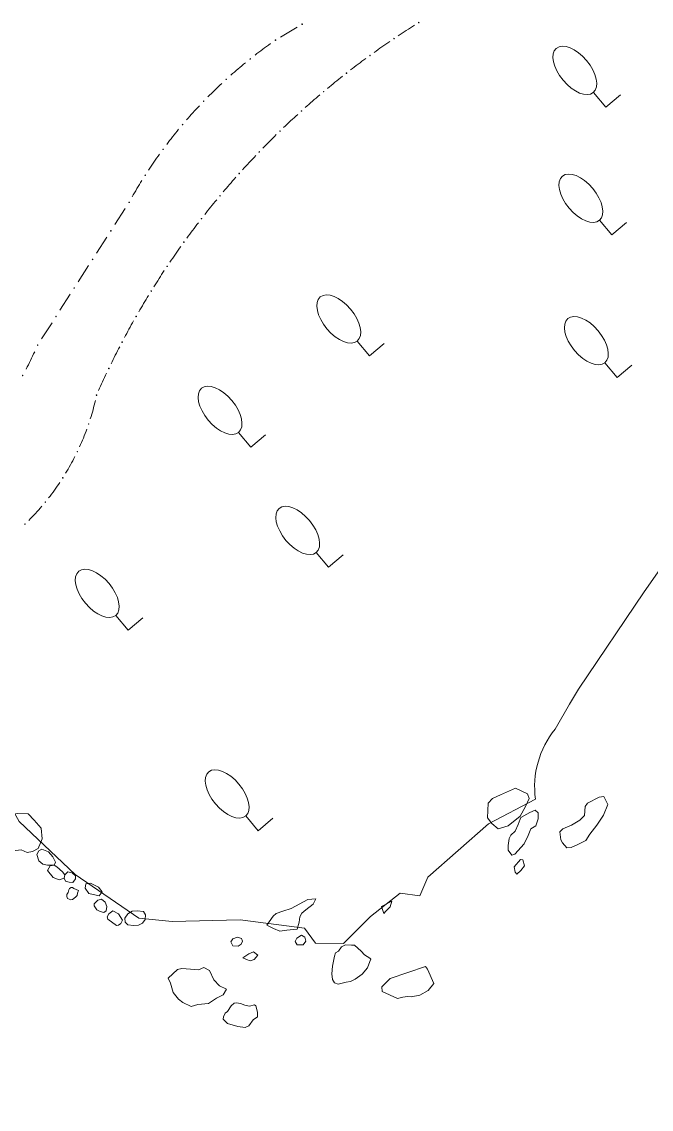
# Model space of a CAD drawing. Header units: metres. Extents: x -10443 to -4073, y -33280 to -26846.
# Drawn here: x -7907.99 to -7891.59, y -29597.36 to -29569.02 of the extents above; entities that cross this region are included whole.
import ezdxf

# ---------------------------------------------------------------- set-up
doc = ezdxf.new("R2010")
doc.units = ezdxf.units.M
doc.header["$MEASUREMENT"] = 0
doc.linetypes.add('CONTINUOUS_1', pattern=[0])
doc.linetypes.add('CONTINUOUS_2', pattern=[0])
for name, color, linetype, lineweight in [('園路', 241, 'CONTINUOUS_2', 18), ('木', 254, 'CONTINUOUS_2', 18), ('石', 241, 'CONTINUOUS_2', 18), ('護岸', 241, 'CONTINUOUS_2', 18)]:
    doc.layers.add(name, color=color, linetype=linetype, lineweight=lineweight)

msp = doc.modelspace()

# ---------------------------------------------------------------- hatches: boundary and pattern name
at = {"layer": '園路', "linetype": 'CONTINUOUS_1', "lineweight": 18}
for points in [[(-7897.638, -29569.038, 1), (-7897.653, -29569.038, 1)], [(-7900.676, -29569.082, 1), (-7900.691, -29569.082, 1)], [(-7901.369, -29569.496, 1), (-7901.384, -29569.496, 1)], [(-7898.281, -29569.456, 1), (-7898.296, -29569.456, 1)], [(-7898.908, -29569.896, 1), (-7898.923, -29569.896, 1)], [(-7902.028, -29569.985, 1), (-7902.043, -29569.985, 1)], [(-7899.52, -29570.357, 1), (-7899.535, -29570.357, 1)], [(-7902.653, -29570.517, 1), (-7902.668, -29570.517, 1)], [(-7900.115, -29570.84, 1), (-7900.13, -29570.84, 1)], [(-7903.241, -29571.088, 1), (-7903.256, -29571.088, 1)], [(-7900.693, -29571.344, 1), (-7900.708, -29571.344, 1)], [(-7903.791, -29571.698, 1), (-7903.806, -29571.698, 1)], [(-7901.253, -29571.867, 1), (-7901.268, -29571.867, 1)], [(-7904.299, -29572.342, 1), (-7904.314, -29572.342, 1)], [(-7901.793, -29572.41, 1), (-7901.808, -29572.41, 1)], [(-7904.764, -29573.018, 1), (-7904.779, -29573.018, 1)], [(-7902.315, -29572.972, 1), (-7902.33, -29572.972, 1)], [(-7902.816, -29573.552, 1), (-7902.831, -29573.552, 1)], [(-7905.183, -29573.723, 1), (-7905.198, -29573.723, 1)], [(-7903.296, -29574.149, 1), (-7903.311, -29574.149, 1)], [(-7905.659, -29574.467, 1), (-7905.674, -29574.467, 1)], [(-7903.755, -29574.762, 1), (-7903.77, -29574.762, 1)], [(-7906.136, -29575.211, 1), (-7906.151, -29575.211, 1)], [(-7904.192, -29575.392, 1), (-7904.207, -29575.392, 1)], [(-7906.612, -29575.955, 1), (-7906.627, -29575.955, 1)], [(-7904.607, -29576.036, 1), (-7904.622, -29576.036, 1)], [(-7907.088, -29576.699, 1), (-7907.103, -29576.699, 1)], [(-7904.999, -29576.695, 1), (-7905.014, -29576.695, 1)], [(-7907.565, -29577.443, 1), (-7907.58, -29577.443, 1)], [(-7905.367, -29577.367, 1), (-7905.382, -29577.367, 1)], [(-7905.711, -29578.052, 1), (-7905.726, -29578.052, 1)], [(-7907.955, -29578.236, 1), (-7907.97, -29578.236, 1)], [(-7906.031, -29578.748, 1), (-7906.046, -29578.748, 1)], [(-7906.238, -29579.5, 1), (-7906.253, -29579.5, 1)], [(-7906.532, -29580.221, 1), (-7906.547, -29580.221, 1)], [(-7906.91, -29580.903, 1), (-7906.925, -29580.903, 1)], [(-7907.367, -29581.535, 1), (-7907.382, -29581.535, 1)], [(-7907.895, -29582.108, 1), (-7907.91, -29582.108, 1)]]:
    msp.add_hatch(color=241, dxfattribs=at).paths.add_polyline_path(points, flags=0)

# ---------------------------------------------------------------- linework, layer by layer
at = {"layer": '園路', "color": 1, "linetype": 'CONTINUOUS_1', "lineweight": 18}
for p, q in [((-7901.245, -29569.417), (-7900.815, -29569.161)), ((-7905.563, -29574.305), (-7905.294, -29573.884)), ((-7906.04, -29575.049), (-7905.77, -29574.628)), ((-7906.516, -29575.793), (-7906.247, -29575.372)), ((-7906.993, -29576.537), (-7906.723, -29576.116)), ((-7907.469, -29577.281), (-7907.199, -29576.86))]:
    msp.add_line(p, q, dxfattribs=at)
for centre in [(-7897.646, -29569.038), (-7900.683, -29569.082), (-7901.377, -29569.496), (-7898.288, -29569.456), (-7898.916, -29569.896), (-7902.035, -29569.985), (-7899.528, -29570.357), (-7902.66, -29570.517), (-7900.123, -29570.84), (-7903.248, -29571.088), (-7900.7, -29571.344), (-7903.798, -29571.698), (-7901.26, -29571.867), (-7904.306, -29572.342), (-7901.801, -29572.41), (-7904.771, -29573.018), (-7902.322, -29572.972), (-7902.823, -29573.552), (-7905.19, -29573.723), (-7903.304, -29574.149), (-7905.667, -29574.467), (-7903.763, -29574.762), (-7906.143, -29575.211), (-7904.2, -29575.392), (-7906.62, -29575.955), (-7904.614, -29576.036), (-7907.096, -29576.699), (-7905.006, -29576.695), (-7907.572, -29577.443), (-7905.374, -29577.367), (-7905.719, -29578.052), (-7907.963, -29578.236), (-7906.038, -29578.748), (-7906.245, -29579.5), (-7906.54, -29580.221), (-7906.918, -29580.903), (-7907.374, -29581.535), (-7907.902, -29582.108)]:
    msp.add_circle(centre, 0.0075, dxfattribs=at)
for centre, radius, start, end in [((-7886.136, -29587.469), 21.73, 122.3355, 123.6539), ((-7894.277, -29579.735), 12.46, 125.4736, 127.7728), ((-7886.136, -29587.469), 21.73, 124.3563, 125.6747), ((-7894.277, -29579.735), 12.46, 129.247, 131.5462), ((-7886.136, -29587.469), 21.73, 126.3771, 127.6955), ((-7886.136, -29587.469), 21.73, 128.3979, 129.7162), ((-7894.277, -29579.735), 12.46, 133.0204, 135.3197), ((-7886.136, -29587.469), 21.73, 130.4187, 131.737), ((-7894.277, -29579.735), 12.46, 136.7939, 139.0931), ((-7886.136, -29587.469), 21.73, 132.4395, 133.7578), ((-7894.277, -29579.735), 12.46, 140.5673, 142.8665), ((-7886.136, -29587.469), 21.73, 134.4603, 135.7786), ((-7894.277, -29579.735), 12.46, 144.3407, 146.6399), ((-7886.136, -29587.469), 21.73, 136.4811, 137.7994), ((-7894.277, -29579.735), 12.46, 148.1141, 150.4134), ((-7886.136, -29587.469), 21.73, 138.5019, 139.8202), ((-7886.136, -29587.469), 21.73, 140.5227, 141.841), ((-7886.136, -29587.469), 21.73, 142.5434, 143.8618), ((-7886.136, -29587.469), 21.73, 144.5642, 145.8826), ((-7886.136, -29587.469), 21.73, 146.585, 147.9034), ((-7886.136, -29587.469), 21.73, 148.6058, 149.9242), ((-7886.136, -29587.469), 21.73, 150.6266, 151.945), ((-7886.136, -29587.469), 21.73, 152.6474, 153.9658), ((-7916.162, -29573.707), 9.367, 332.2629, 335.3212), ((-7886.136, -29587.469), 21.73, 154.6682, 155.9866), ((-7912.454, -29577.386), 6.559, 342.4226, 346.7903), ((-7912.454, -29577.386), 6.559, 335.6105, 339.9781), ((-7912.454, -29577.386), 6.559, 328.7983, 333.166), ((-7912.454, -29577.386), 6.559, 321.9862, 326.3538), ((-7912.454, -29577.386), 6.559, 315.174, 319.5417)]:
    msp.add_arc(centre, radius, start, end, dxfattribs=at)
at = {"layer": '木', "color": 1, "linetype": 'CONTINUOUS_1', "lineweight": 18}
for p, q in [((-7892.776, -29571.243), (-7893.097, -29570.86)), ((-7892.393, -29570.922), (-7892.776, -29571.243)), ((-7892.617, -29574.573), (-7892.939, -29574.19)), ((-7892.234, -29574.252), (-7892.617, -29574.573)), ((-7898.926, -29577.721), (-7899.247, -29577.338)), ((-7898.543, -29577.4), (-7898.926, -29577.721)), ((-7892.476, -29578.286), (-7892.797, -29577.903)), ((-7892.093, -29577.964), (-7892.476, -29578.286)), ((-7902.018, -29580.101), (-7902.339, -29579.718)), ((-7901.635, -29579.78), (-7902.018, -29580.101)), ((-7899.994, -29583.232), (-7900.315, -29582.849)), ((-7899.611, -29582.91), (-7899.994, -29583.232)), ((-7905.218, -29584.871), (-7905.539, -29584.488)), ((-7904.835, -29584.549), (-7905.218, -29584.871)), ((-7901.832, -29590.097), (-7902.153, -29589.714)), ((-7901.449, -29589.775), (-7901.832, -29590.097))]:
    msp.add_line(p, q, dxfattribs=at)
for centre in [(-7893.58, -29570.286), (-7893.421, -29573.616), (-7899.729, -29576.764), (-7893.279, -29577.328), (-7902.821, -29579.144), (-7900.798, -29582.274), (-7906.021, -29583.913), (-7902.635, -29589.139)]:
    msp.add_ellipse(centre, major_axis=(-0.482, 0.575), ratio=0.533333, dxfattribs=at)
at = {"layer": '石', "color": 4, "linetype": 'CONTINUOUS_2', "lineweight": 18, "flags": 128}
for points in [[(-7895.741, -29589.91), (-7895.858, -29589.764), (-7895.836, -29589.38), (-7895.727, -29589.257), (-7895.517, -29589.16), (-7895.125, -29588.989), (-7894.815, -29589.138), (-7894.77, -29589.254), (-7894.861, -29589.468), (-7895.007, -29589.718), (-7895.312, -29589.973), (-7895.575, -29590.051)], [(-7908.527, -29589.979), (-7908.549, -29589.865), (-7908.355, -29589.723), (-7908.106, -29589.647), (-7907.824, -29589.654), (-7907.664, -29589.827), (-7907.482, -29590.03), (-7907.452, -29590.307), (-7907.558, -29590.56), (-7907.706, -29590.636), (-7907.844, -29590.667), (-7908.002, -29590.599), (-7908.217, -29590.62), (-7908.32, -29590.536), (-7908.43, -29590.512), (-7908.513, -29590.381), (-7908.477, -29590.324), (-7908.554, -29590.181), (-7908.536, -29590.082)], [(-7907.597, -29590.715), (-7907.544, -29590.879), (-7907.441, -29590.969), (-7907.318, -29590.993), (-7907.143, -29590.999), (-7907.105, -29590.914), (-7907.174, -29590.777), (-7907.289, -29590.644), (-7907.466, -29590.577), (-7907.543, -29590.624)], [(-7906.882, -29591.335), (-7906.845, -29591.414), (-7906.755, -29591.441), (-7906.659, -29591.445), (-7906.584, -29591.35), (-7906.589, -29591.273), (-7906.672, -29591.194), (-7906.787, -29591.167), (-7906.861, -29591.251)], [(-7905.972, -29591.795), (-7906.243, -29591.737), (-7906.332, -29591.594), (-7906.322, -29591.485), (-7906.197, -29591.464), (-7905.984, -29591.567), (-7905.896, -29591.69)], [(-7900.816, -29592.66), (-7901.08, -29592.686), (-7901.26, -29592.714), (-7901.43, -29592.649), (-7901.607, -29592.562), (-7901.439, -29592.326), (-7901.359, -29592.255), (-7901.184, -29592.192), (-7900.966, -29592.124), (-7900.534, -29591.894), (-7900.326, -29591.871), (-7900.399, -29592.012), (-7900.585, -29592.156), (-7900.695, -29592.244), (-7900.742, -29592.339), (-7900.763, -29592.48)], [(-7898.559, -29592.252), (-7898.613, -29592.075), (-7898.347, -29591.936), (-7898.389, -29592.083), (-7898.502, -29592.194)], [(-7905.228, -29592.266), (-7905.306, -29592.375), (-7905.289, -29592.484), (-7905.224, -29592.553), (-7905.077, -29592.568), (-7904.946, -29592.56), (-7904.843, -29592.51), (-7904.775, -29592.41), (-7904.76, -29592.288), (-7904.816, -29592.201), (-7904.978, -29592.184), (-7905.11, -29592.192)]]:
    msp.add_lwpolyline(points, close=True, dxfattribs=at)
for points in [[(-7893.94, -29590.338), (-7893.973, -29590.128), (-7893.891, -29590.049), (-7893.669, -29589.953), (-7893.447, -29589.819), (-7893.328, -29589.703), (-7893.307, -29589.463), (-7893.247, -29589.376), (-7892.945, -29589.223), (-7892.825, -29589.202), (-7892.723, -29589.413), (-7892.83, -29589.689), (-7893.003, -29589.95), (-7893.188, -29590.185), (-7893.292, -29590.352), (-7893.5, -29590.458), (-7893.674, -29590.535), (-7893.788, -29590.545), (-7893.905, -29590.411), (-7893.94, -29590.338)], [(-7894.984, -29589.751), (-7894.75, -29589.619), (-7894.615, -29589.559), (-7894.538, -29589.632), (-7894.537, -29589.79), (-7894.599, -29589.969), (-7894.727, -29590.045), (-7894.797, -29590.226), (-7894.9, -29590.439), (-7895.145, -29590.709), (-7895.222, -29590.731), (-7895.312, -29590.605), (-7895.319, -29590.483), (-7895.294, -29590.303), (-7895.243, -29590.213), (-7895.136, -29590.107), (-7895.055, -29589.938), (-7895.005, -29589.801), (-7894.984, -29589.751)], [(-7895.135, -29591.182), (-7895.157, -29591.036), (-7894.993, -29590.852), (-7894.936, -29590.857), (-7894.895, -29591.013), (-7894.984, -29591.135), (-7895.093, -29591.226), (-7895.135, -29591.182)], [(-7906.882, -29591.335), (-7907.013, -29591.378), (-7907.169, -29591.314), (-7907.32, -29591.137), (-7907.248, -29591.017), (-7907.143, -29590.999), (-7907.072, -29591.038), (-7906.924, -29591.172), (-7906.861, -29591.251), (-7906.882, -29591.335)], [(-7906.781, -29591.707), (-7906.765, -29591.634), (-7906.747, -29591.601), (-7906.698, -29591.575), (-7906.662, -29591.579), (-7906.629, -29591.601), (-7906.571, -29591.626), (-7906.512, -29591.655), (-7906.531, -29591.729), (-7906.546, -29591.787), (-7906.591, -29591.828), (-7906.662, -29591.889), (-7906.709, -29591.897), (-7906.792, -29591.863), (-7906.814, -29591.814), (-7906.813, -29591.761), (-7906.781, -29591.707)], [(-7906.102, -29592.003), (-7906.007, -29591.906), (-7905.911, -29591.882), (-7905.813, -29591.956), (-7905.774, -29592.071), (-7905.789, -29592.183), (-7905.851, -29592.231), (-7905.947, -29592.205), (-7906.029, -29592.158), (-7906.099, -29592.058), (-7906.102, -29592.003)], [(-7905.516, -29592.572), (-7905.741, -29592.404), (-7905.76, -29592.339), (-7905.715, -29592.262), (-7905.618, -29592.184), (-7905.469, -29592.261), (-7905.365, -29592.431), (-7905.405, -29592.518), (-7905.466, -29592.559), (-7905.516, -29592.572)], [(-7902.492, -29593.095), (-7902.352, -29593.11), (-7902.269, -29593.051), (-7902.233, -29592.973), (-7902.259, -29592.905), (-7902.368, -29592.869), (-7902.485, -29592.914), (-7902.544, -29592.995), (-7902.492, -29593.095)], [(-7900.659, -29593.068), (-7900.809, -29593.072), (-7900.863, -29592.989), (-7900.823, -29592.898), (-7900.701, -29592.822), (-7900.61, -29592.873), (-7900.59, -29592.973), (-7900.659, -29593.068)], [(-7899.813, -29593.278), (-7899.732, -29593.235), (-7899.661, -29593.12), (-7899.554, -29593.068), (-7899.401, -29593.076), (-7899.32, -29593.083), (-7899.146, -29593.237), (-7899.06, -29593.331), (-7898.916, -29593.416), (-7898.896, -29593.442), (-7898.919, -29593.508), (-7898.982, -29593.671), (-7899.116, -29593.834), (-7899.299, -29593.968), (-7899.423, -29594.03), (-7899.536, -29594.044), (-7899.748, -29594.095), (-7899.839, -29594.063), (-7899.889, -29593.971), (-7899.906, -29593.828), (-7899.889, -29593.629), (-7899.842, -29593.371), (-7899.813, -29593.278)], [(-7902.231, -29593.406), (-7902.07, -29593.308), (-7901.95, -29593.255), (-7901.839, -29593.342), (-7901.93, -29593.455), (-7902.036, -29593.486), (-7902.131, -29593.455), (-7902.231, -29593.406)], [(-7904.176, -29593.941), (-7903.926, -29593.715), (-7903.82, -29593.689), (-7903.588, -29593.707), (-7903.382, -29593.725), (-7903.244, -29593.662), (-7903.095, -29593.744), (-7902.986, -29593.981), (-7902.839, -29594.144), (-7902.656, -29594.223), (-7902.741, -29594.375), (-7902.91, -29594.458), (-7903.124, -29594.601), (-7903.397, -29594.629), (-7903.578, -29594.679), (-7903.793, -29594.574), (-7903.907, -29594.489), (-7904.045, -29594.318), (-7904.113, -29594.073), (-7904.176, -29593.941)], [(-7898.608, -29594.164), (-7898.386, -29593.949), (-7897.474, -29593.633), (-7897.415, -29593.704), (-7897.25, -29594.081), (-7897.402, -29594.262), (-7897.617, -29594.386), (-7897.845, -29594.425), (-7897.942, -29594.419), (-7898.059, -29594.435), (-7898.197, -29594.473), (-7898.6, -29594.288), (-7898.608, -29594.164)], [(-7902.624, -29594.808), (-7902.533, -29594.663), (-7902.451, -29594.591), (-7902.395, -29594.582), (-7902.29, -29594.604), (-7902.172, -29594.641), (-7902.058, -29594.67), (-7901.921, -29594.637), (-7901.889, -29594.665), (-7901.843, -29594.825), (-7901.844, -29594.944), (-7901.959, -29595.025), (-7902.072, -29595.179), (-7902.166, -29595.228), (-7902.359, -29595.197), (-7902.628, -29595.12), (-7902.74, -29595.005), (-7902.729, -29594.95), (-7902.691, -29594.855), (-7902.624, -29594.808)]]:
    msp.add_lwpolyline(points, dxfattribs=at)
at = {"layer": '護岸', "color": 1, "lineweight": 18, "flags": 128}
msp.add_lwpolyline([(-7868.595, -29568.482, 0.029871), (-7869, -29568.531), (-7869.249, -29568.965, -0.04263), (-7869.389, -29569.279), (-7870.132, -29569.822), (-7870.505, -29569.965), (-7871.156, -29570.005), (-7871.545, -29570.011), (-7872.673, -29569.516, 0.064147), (-7873.074, -29569.335), (-7873.355, -29569.013), (-7873.96, -29568.832), (-7875.508, -29568.368), (-7875.775, -29568.37), (-7875.905, -29568.4), (-7876.185, -29568.196), (-7876.919, -29567.952, 0.030306), (-7877.59, -29567.752), (-7877.98, -29567.699), (-7878.845, -29567.87), (-7880.679, -29568.479), (-7881.065, -29568.744, 0.013808), (-7882.353, -29570.475), (-7882.401, -29570.802), (-7882.751, -29570.921), (-7882.99, -29571.424), (-7884.185, -29572.877, -0.002837), (-7885.309, -29574.665), (-7885.362, -29575.66), (-7886.078, -29575.821), (-7887.497, -29577.832), (-7887.514, -29578.613), (-7888.219, -29578.815), (-7888.535, -29579.252), (-7891.771, -29583.877), (-7893.482, -29586.409), (-7893.717, -29586.803), (-7894.095, -29587.453, 0.206193), (-7894.605, -29589.277), (-7895.828, -29589.915), (-7897.406, -29591.306), (-7897.614, -29591.795), (-7898.13, -29591.726), (-7898.9, -29592.336), (-7899.604, -29593.04), (-7900.335, -29593.024), (-7900.62, -29592.641), (-7902.301, -29592.418), (-7904.072, -29592.463), (-7904.936, -29592.375), (-7906.598, -29591.238), (-7908.054, -29589.857), (-7909.406, -29587.434), (-7910.178, -29586.632), (-7910.6, -29585.943), (-7911.814, -29584.8), (-7916.79, -29587.316), (-7916.016, -29588.494), (-7915.934, -29590.292), (-7914.872, -29592.029), (-7913.061, -29593.219), (-7913.442, -29594.019), (-7913.509, -29594.078), (-7913.613, -29594.394), (-7913.565, -29595.065), (-7913.482, -29595.601), (-7913.547, -29595.7), (-7913.533, -29595.937), (-7913.317, -29596.478), (-7913.19, -29596.987), (-7913.061, -29597.154), (-7912.949, -29597.287), (-7912.882, -29597.338), (-7912.825, -29597.345), (-7912.698, -29597.361), (-7912.758, -29597.771), (-7912.423, -29597.828), (-7912.333, -29598.266), (-7912, -29598.823), (-7911.677, -29599.318), (-7911.311, -29599.643), (-7910.991, -29599.677), (-7910.774, -29599.904), (-7910.044, -29601.105), (-7909.642, -29601.555), (-7909.178, -29602.507), (-7908.906, -29603.458), (-7908.611, -29605.234), (-7908.705, -29606.122, -0.05449), (-7908.828, -29606.758), (-7908.629, -29607.301), (-7908.253, -29607.77), (-7907.925, -29608.423), (-7907.795, -29608.769), (-7907.855, -29609.17), (-7908.086, -29610.002), (-7908.431, -29611.685), (-7908.655, -29612.797), (-7909.604, -29614.611), (-7910.291, -29615.384), (-7911.898, -29616.456), (-7912.989, -29616.978), (-7913.477, -29617.263), (-7914.09, -29617.692), (-7915.816, -29618.29), (-7915.771, -29618.435), (-7916.471, -29618.72), (-7917.178, -29618.875), (-7917.797, -29619.414), (-7919.295, -29620.042), (-7920.532, -29620.694), (-7920.927, -29620.718), (-7921.882, -29621.144), (-7923.4, -29621.284), (-7923.971, -29621.249), (-7924.141, -29621.351), (-7924.832, -29621.747), (-7925.115, -29622.009), (-7925.848, -29622.592), (-7926.118, -29622.655), (-7926.754, -29623.193), (-7927.5, -29623.724), (-7928.092, -29623.973), (-7928.606, -29624.026), (-7929.321, -29624.217, 0.053336), (-7931.424, -29624.537), (-7933.012, -29624.865), (-7933.285, -29625.015), (-7934.365, -29625.551), (-7935.398, -29626.309), (-7935.65, -29626.451, 0.163573), (-7938.102, -29627.144), (-7938.829, -29628.02), (-7939.263, -29628.198), (-7939.862, -29628.126), (-7940.125, -29628.256), (-7941.298, -29629.283), (-7942.749, -29630.051), (-7943.527, -29630.868), (-7944.692, -29632), (-7945.383, -29632.603), (-7945.793, -29633.115), (-7946.393, -29633.457), (-7946.97, -29633.638, -0.199454), (-7947.741, -29634.206), (-7948.46, -29635.048), (-7948.602, -29635.406), (-7948.893, -29635.706), (-7949.142, -29635.949), (-7949.885, -29636.555, 0.147138), (-7950.689, -29638.074), (-7950.691, -29638.689), (-7950.564, -29639.352), (-7950.267, -29640.52, 0.108193), (-7949.829, -29641.537), (-7949.193, -29642.096), (-7948.405, -29642.587), (-7947.553, -29642.982), (-7946.674, -29643.31), (-7944.194, -29644.268), (-7943.745, -29644.369), (-7940.903, -29645.181), (-7939.992, -29645.245), (-7937.726, -29645.657, -0.124988), (-7935.685, -29646.613), (-7934.915, -29647.398, 0.084508), (-7933.94, -29647.892), (-7933.328, -29648.101), (-7932.524, -29648.139, -0.048677), (-7931.991, -29648.065), (-7931.451, -29648.326), (-7930.916, -29648.63), (-7930.522, -29648.843), (-7928.945, -29649.268), (-7927.522, -29649.836, -0.110064), (-7926.338, -29650.654), (-7925.989, -29651.305), (-7925.701, -29651.686), (-7925.511, -29652.01), (-7925.158, -29652.304), (-7924.193, -29652.894), (-7924.219, -29653.507), (-7924.062, -29654.081, -0.097033), (-7922.892, -29655.401), (-7922.527, -29655.905), (-7922.135, -29657.185), (-7922.006, -29657.69), (-7921.808, -29657.834), (-7921.437, -29658.518), (-7921.443, -29659.922), (-7921.759, -29660.076), (-7922.195, -29660.563), (-7922.384, -29661.084, 0.533567), (-7923.201, -29662.506), (-7923.376, -29663.201, 0.085308), (-7922.439, -29665.71), (-7921.618, -29667.041), (-7921.489, -29667.614), (-7921.469, -29668.344, 0.243514), (-7920.76, -29670.341), (-7920.185, -29670.913), (-7919.95, -29671.439), (-7920.021, -29671.625), (-7920.105, -29671.852), (-7920.023, -29672.135), (-7919.806, -29672.437), (-7919.311, -29672.994), (-7919.182, -29673.604), (-7919.411, -29673.791), (-7919.434, -29674.397), (-7919.204, -29674.893), (-7919.03, -29675.386), (-7918.942, -29675.742), (-7918.933, -29676.08), (-7919.068, -29676.251), (-7919.33, -29676.53), (-7919.912, -29676.68), (-7920.392, -29676.963), (-7920.372, -29677.429), (-7919.855, -29678.597), (-7920.012, -29679.811), (-7920.531, -29680.277), (-7920.917, -29680.297), (-7921.286, -29680.552), (-7921.108, -29681.074), (-7922.042, -29681.277), (-7922.355, -29681.36), (-7922.563, -29681.782), (-7922.751, -29681.932), (-7922.86, -29682.066), (-7922.973, -29682.23), (-7923.031, -29682.344), (-7923.185, -29682.626), (-7923.395, -29683.469), (-7923.095, -29685.49), (-7916.539, -29687.802), (-7913.516, -29687.753), (-7911.157, -29686.371), (-7911.279, -29685.962), (-7910.545, -29685.223), (-7908.812, -29684.26), (-7907.921, -29683.844), (-7907.087, -29682.99), (-7905.832, -29682.29), (-7904.774, -29681.922), (-7904.395, -29682.167), (-7903.299, -29681.457), (-7903.231, -29680.751), (-7901.99, -29679.867), (-7901.136, -29680.022), (-7900.382, -29679.73), (-7899.461, -29679.076), (-7899.379, -29678.921), (-7898.782, -29677.995), (-7897.185, -29676.938), (-7895.135, -29675.353), (-7894.717, -29675.28), (-7894.011, -29675.512), (-7893.347, -29675.093), (-7892.837, -29674.539), (-7892.975, -29673.592), (-7892.134, -29672.842), (-7891.448, -29672.559), (-7890.771, -29672.914), (-7889.835, -29672.214), (-7889.475, -29671.951), (-7889.218, -29672.022), (-7888.378, -29671.306), (-7888.28, -29670.967), (-7887.467, -29670.227), (-7887.01, -29670.025), (-7886.139, -29669.179), (-7885.765, -29669.055), (-7885.035, -29669.415), (-7884.652, -29670.002), (-7884.636, -29670.316), (-7884.078, -29670.497), (-7883.837, -29669.538), (-7882.829, -29669.712), (-7882.545, -29670.615), (-7882.24, -29671.171), (-7881.469, -29671.242), (-7881.084, -29670.563), (-7878.781, -29672.073), (-7878.558, -29672.422), (-7878.053, -29672.591), (-7877.551, -29672.509), (-7876.56, -29672.632), (-7875.947, -29672.898), (-7875.621, -29673.35), (-7875.117, -29674.048), (-7872.773, -29675.256), (-7872.601, -29674.979), (-7871.969, -29675.194), (-7871.617, -29675.47), (-7871.356, -29675.834), (-7871.034, -29676.148), (-7870.958, -29676.236), (-7870.426, -29676.832), (-7870.154, -29677.027), (-7870.019, -29677.04), (-7869.869, -29677.193), (-7869.571, -29677.512), (-7868.191, -29679.01), (-7867.21, -29679.786), (-7867.005, -29679.854), (-7865.934, -29680.409), (-7865.579, -29680.426), (-7864.921, -29680.318), (-7864.518, -29680.075, -0.071739), (-7862.92, -29679.538), (-7862.284, -29680.116), (-7861.189, -29680.086), (-7860.614, -29679.769), (-7860.712, -29679.142), (-7861.785, -29678.561), (-7861.657, -29678.144), (-7861.103, -29677.588, -0.005668), (-7859.653, -29676.139), (-7858.794, -29675.252), (-7858.254, -29675.455), (-7857.938, -29675.311), (-7857.404, -29674.768), (-7857.243, -29674.433), (-7856.678, -29674.228), (-7856.161, -29673.821), (-7855.804, -29673.395, -0.003363), (-7855.766, -29673.156), (-7855.921, -29672.879), (-7854.648, -29671.906), (-7853.483, -29671.023), (-7852.471, -29670.394), (-7851.622, -29670.049, 0.029878), (-7850.291, -29669.661), (-7848.85, -29669.255), (-7846.634, -29668.219), (-7845.954, -29667.845), (-7844.841, -29667.435), (-7844.615, -29667.464), (-7844.38, -29668.058), (-7843.98, -29668.622), (-7843.185, -29668.324), (-7842.136, -29667.493), (-7840.605, -29665.862), (-7838.338, -29662.988), (-7838.406, -29662.436, -0.258163), (-7838.793, -29660.393), (-7838.51, -29659.785), (-7838.069, -29658.974, 0.065209), (-7836.912, -29656.279), (-7836.659, -29655.464), (-7835.98, -29654.094), (-7835.353, -29653.05), (-7834.473, -29652.183), (-7834.874, -29651.647), (-7834.426, -29650.698), (-7834.252, -29650.193), (-7833.957, -29649.645), (-7833.855, -29648.665), (-7833.486, -29647.977), (-7832.559, -29646.625), (-7832.129, -29645.714), (-7831.769, -29645.692), (-7831.368, -29645.248), (-7831.063, -29644.96), (-7831.124, -29644.608), (-7831.31, -29644.602), (-7833.187, -29642.596, -0.287103), (-7833.729, -29640.253), (-7833.476, -29639.432), (-7833.301, -29639.16), (-7832.547, -29638.373), (-7832.437, -29637.964), (-7832.176, -29637.805), (-7832.094, -29637.533), (-7831.953, -29637.387), (-7831.739, -29637.277), (-7830.787, -29636.918), (-7830.673, -29636.982), (-7830.557, -29637.032), (-7830.206, -29636.642), (-7829.576, -29636.514), (-7829.231, -29636.384), (-7828.961, -29636.243), (-7828.462, -29636.267), (-7828.307, -29636.149), (-7827.96, -29635.774), (-7827.44, -29635.529), (-7826.741, -29635.564), (-7826.395, -29635.648), (-7826.211, -29635.418), (-7825.864, -29635.19), (-7825.253, -29635.116), (-7824.874, -29635.049), (-7823.648, -29634.951), (-7823.548, -29634.839), (-7822.813, -29634.621), (-7821.931, -29634.555), (-7821.384, -29634.288), (-7820.718, -29634.283), (-7820.375, -29634.211), (-7819.97, -29634.336), (-7819.839, -29634.11), (-7819.27, -29633.892), (-7818.972, -29633.876), (-7818.255, -29633.721), (-7817.997, -29633.796), (-7817.611, -29633.72), (-7817.252, -29633.347), (-7816.733, -29633.118), (-7816.552, -29633.05), (-7816.355, -29633.076), (-7816.071, -29633.172), (-7815.97, -29633.107), (-7815.86, -29632.792), (-7815.353, -29632.474), (-7815.057, -29632.206), (-7814.479, -29631.935), (-7814.345, -29631.973), (-7814.124, -29631.969), (-7814.023, -29631.908), (-7813.881, -29631.476), (-7813.485, -29631.078), (-7813.322, -29631.018), (-7813.185, -29630.946), (-7813.097, -29630.462), (-7812.882, -29630.11), (-7812.699, -29630.045), (-7812.298, -29629.757), (-7812.082, -29628.983), (-7812.074, -29628.843), (-7811.781, -29628.587), (-7811.398, -29628.502), (-7811.214, -29628.326), (-7811.169, -29628.067), (-7811.128, -29627.771), (-7811.151, -29627.426), (-7810.925, -29627.123), (-7810.793, -29626.98), (-7810.652, -29626.768), (-7810.664, -29626.431), (-7810.518, -29626.303), (-7810.337, -29626.188), (-7810.095, -29626.063), (-7810.141, -29625.828), (-7810.117, -29625.528), (-7809.934, -29625.255), (-7809.838, -29625.066), (-7809.509, -29624.752), (-7809.419, -29624.35), (-7809.214, -29624.297), (-7809.249, -29623.998), (-7808.935, -29623.898), (-7809.025, -29623.714), (-7809.025, -29623.541), (-7808.97, -29623.286), (-7808.527, -29622.836), (-7808.115, -29622.087), (-7808.008, -29621.737), (-7807.977, -29621.489), (-7807.363, -29620.464), (-7807.257, -29620.462), (-7807.221, -29619.945), (-7807.042, -29619.569), (-7806.797, -29619.291), (-7806.787, -29618.942), (-7806.681, -29618.528), (-7806.514, -29618.325), (-7806.335, -29618.214), (-7806.37, -29618.032), (-7806.228, -29617.619), (-7805.358, -29615.303), (-7805.212, -29615.039, 0.001291), (-7805.172, -29614.889), (-7804.674, -29612.675), (-7804.446, -29610.637), (-7804.335, -29609.334), (-7804.542, -29608.53), (-7804.705, -29607.562), (-7805.075, -29606.528), (-7805.239, -29605.633, 0.014745), (-7805.646, -29605.063), (-7805.849, -29604.648), (-7806.516, -29604.103), (-7807.214, -29603.764), (-7808.052, -29603.077), (-7809.09, -29602.212), (-7809.861, -29601.783), (-7810.432, -29601.46), (-7811.848, -29600.828), (-7812.732, -29600.534), (-7813.195, -29600.344), (-7813.398, -29600.366), (-7814.402, -29600.187), (-7815.164, -29599.691), (-7816.959, -29598.273, -0.079496), (-7819.118, -29596.718), (-7820.089, -29595.643), (-7820.335, -29595.206), (-7821.178, -29594.046), (-7821.937, -29592.976), (-7822.487, -29592.112), (-7823.338, -29591.094), (-7823.47, -29590.394), (-7824.817, -29586.479), (-7825.057, -29585.849), (-7825.809, -29585.412), (-7826.196, -29584.79), (-7826.154, -29584.582), (-7826.451, -29583.724), (-7826.46, -29582.762), (-7826.439, -29581.798), (-7826.273, -29580.856), (-7825.836, -29579.98), (-7825.696, -29579.494), (-7825.739, -29578.701), (-7825.89, -29578.162), (-7825.963, -29576.263), (-7825.944, -29575.604), (-7825.708, -29573.369), (-7825.798, -29572.338), (-7825.619, -29571.937), (-7825.558, -29571.608), (-7825.516, -29570.319), (-7825.614, -29569.25), (-7825.579, -29568.705), (-7825.549, -29567.747), (-7825.302, -29567.04), (-7824.938, -29565.765), (-7824.683, -29565.124, -0.012514), (-7824.554, -29564.462), (-7824.521, -29563.198), (-7824.434, -29562.748), (-7824.306, -29562.093, -0.005852), (-7824.223, -29561.598), (-7823.787, -29559.421), (-7823.483, -29558.351), (-7823.021, -29557.423, 0.024904), (-7822.646, -29556.301), (-7822.24, -29554.895), (-7821.885, -29553.37), (-7821.536, -29551.16), (-7821.918, -29549.185), (-7822.689, -29546.011), (-7822.995, -29545.234, -0.085214), (-7824.202, -29542.287), (-7824.289, -29540.805), (-7823.991, -29539.451), (-7824.166, -29538.016), (-7828.361, -29535.995), (-7828.571, -29534.946), (-7830.426, -29534.306), (-7830.977, -29534.736), (-7832.506, -29535.568), (-7832.824, -29536.257), (-7833.098, -29536.649), (-7833.228, -29536.794, 0.017968), (-7833.598, -29537.164), (-7834.172, -29537.984), (-7834.515, -29538.88), (-7835.467, -29540.282), (-7835.85, -29540.703), (-7835.98, -29540.74, 0.022894), (-7836.099, -29540.912), (-7836.798, -29541.332), (-7837.283, -29542.141), (-7837.557, -29542.766), (-7837.722, -29542.972), (-7837.976, -29543.555), (-7838.189, -29543.654), (-7838.405, -29544.093), (-7838.919, -29544.597), (-7839.78, -29545.2), (-7839.969, -29545.435, 0.01984), (-7840.269, -29545.443), (-7840.733, -29545.812), (-7841.087, -29546.201), (-7841.298, -29546.263), (-7841.675, -29546.731), (-7841.637, -29546.815), (-7841.648, -29546.919), (-7841.921, -29547.01), (-7842.247, -29547.64), (-7842.268, -29547.82), (-7842.441, -29548.435), (-7843.271, -29549.781, 0.018812), (-7844.069, -29550.388), (-7844.542, -29550.916), (-7845.146, -29551.749), (-7846.05, -29552.552), (-7846.309, -29552.7), (-7846.513, -29552.922), (-7846.705, -29552.981), (-7847.221, -29553.383), (-7847.27, -29553.523), (-7847.292, -29553.655), (-7847.443, -29553.739), (-7847.542, -29553.668), (-7848.214, -29554.266), (-7848.226, -29554.359), (-7848.282, -29554.435), (-7848.584, -29554.534), (-7849.39, -29555.001), (-7849.533, -29555.275, 0.004378), (-7849.591, -29555.189), (-7850.344, -29555.541), (-7850.945, -29555.992), (-7850.899, -29556.059), (-7850.983, -29556.226), (-7851.688, -29556.743), (-7852.305, -29557.455), (-7852.914, -29558.489), (-7852.965, -29558.787), (-7853.409, -29559.346, 0.004103), (-7853.675, -29559.451), (-7853.846, -29559.598), (-7854.127, -29559.728), (-7854.404, -29559.758), (-7854.435, -29559.864), (-7854.709, -29559.951), (-7855.451, -29560.562), (-7856.458, -29561.198), (-7857.064, -29561.628), (-7857.453, -29561.898), (-7857.667, -29562.115), (-7857.686, -29562.235), (-7857.92, -29562.396), (-7858.432, -29562.903), (-7858.624, -29562.993), (-7858.793, -29563.351), (-7859.81, -29564.005), (-7860.233, -29564.423), (-7860.709, -29564.747), (-7861.111, -29564.853), (-7861.6, -29565.04), (-7862.201, -29565.472), (-7862.597, -29565.574), (-7863.054, -29566.009), (-7863.731, -29566.374), (-7864.033, -29566.496), (-7864.623, -29566.969, -0.003909), (-7864.781, -29567.052), (-7865.202, -29567.249), (-7865.702, -29567.398), (-7866.014, -29567.624), (-7866.723, -29567.905), (-7867.435, -29568.088), (-7867.454, -29568.214), (-7868.424, -29568.362)], format="xyb", dxfattribs=at)

doc.saveas('drawing.dxf')
